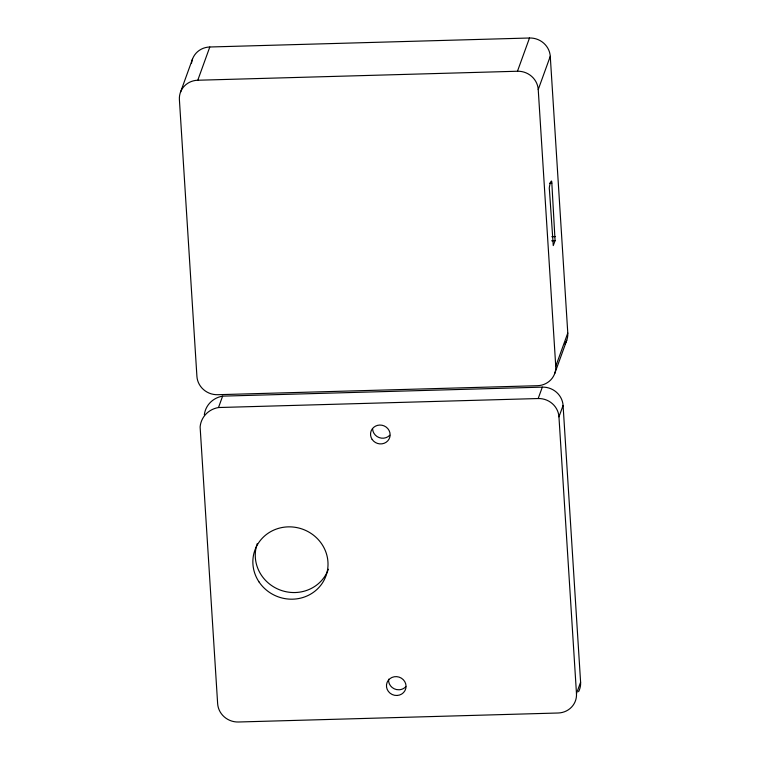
<?xml version="1.0" encoding="UTF-8"?>
<svg xmlns="http://www.w3.org/2000/svg" width="760" height="760" viewBox="0 0 760 760"><rect width="100%" height="100%" fill="white"/><g stroke="black" fill="none" stroke-linecap="round" stroke-linejoin="round"><path stroke-width="1.14" d="M555.075 240.701L551.836 183.15C551.846 176.377 548.53 187.673 549.423 189.791L553.261 245.584L555.075 240.701L551.646 240.796M180.434 92.397L192.47 59.157M567.786 333.041L555.75 366.282A19.722 18.762 19.9 0 1 537.377 385.709L217.683 394.706A19.722 18.762 19.9 0 1 196.916 376.39L179.398 99.655A19.722 18.762 19.9 0 1 197.78 80.237L209.807 46.996L529.501 38A19.722 18.762 19.9 0 1 550.269 56.316L567.786 333.041A19.722 18.762 19.9 0 1 564.927 343.966M580.602 682.186L576.479 693.586A19.722 18.762 19.9 0 1 558.096 713.003L238.412 722A19.722 18.762 19.9 0 1 217.645 703.684L200.118 426.958A23.237 22.116 19.9 0 1 218.5 407.531L222.623 396.14L542.317 387.134A19.722 18.762 19.9 0 1 563.084 405.46L580.602 682.186A19.722 18.762 19.9 0 1 578.578 691.695M197.78 80.237L517.465 71.24L529.501 38M555.75 366.282L538.232 89.556L550.269 56.316M218.5 407.531L538.184 398.534L542.317 387.134M554.724 373.549L566.751 340.309M576.479 693.586L558.952 416.851L563.084 405.46M549.547 183.207L551.836 183.15M551.788 236.702L555.218 236.607M328.377 569.24A37.791 35.958 19.9 0 1 280.601 590.188A37.791 35.958 19.9 0 1 257.308 543.514M389.737 435.262A9.861 9.386 19.9 0 1 379.202 437.608A9.861 9.386 19.9 0 1 372.609 429.058M405.812 686.669A9.861 9.386 19.9 0 1 399.152 689.776L396.587 689.586A9.861 9.386 19.9 0 1 388.559 679.202M204.326 414.77A23.237 22.116 19.9 0 1 222.623 396.14M538.184 398.534A19.722 18.762 19.9 0 1 558.952 416.851M191.52 63.137A19.722 18.762 19.9 0 1 209.807 46.996M517.465 71.24A19.722 18.762 19.9 0 1 538.232 89.556M397.081 695.476L394.526 695.286A9.861 9.386 19.9 0 1 388.246 680.371A9.861 9.386 19.9 0 1 404.766 681.625A9.861 9.386 19.9 0 1 397.081 695.476M259.094 582.017A37.791 35.958 19.9 0 0 324.064 580.193A37.791 35.958 19.9 0 0 288.144 526.861A37.791 35.958 19.9 0 0 259.094 582.017M372.153 439.441A9.861 9.386 19.9 0 0 389.11 438.957A9.861 9.386 19.9 0 0 379.734 425.049A9.861 9.386 19.9 0 0 372.153 439.441"/></g></svg>
